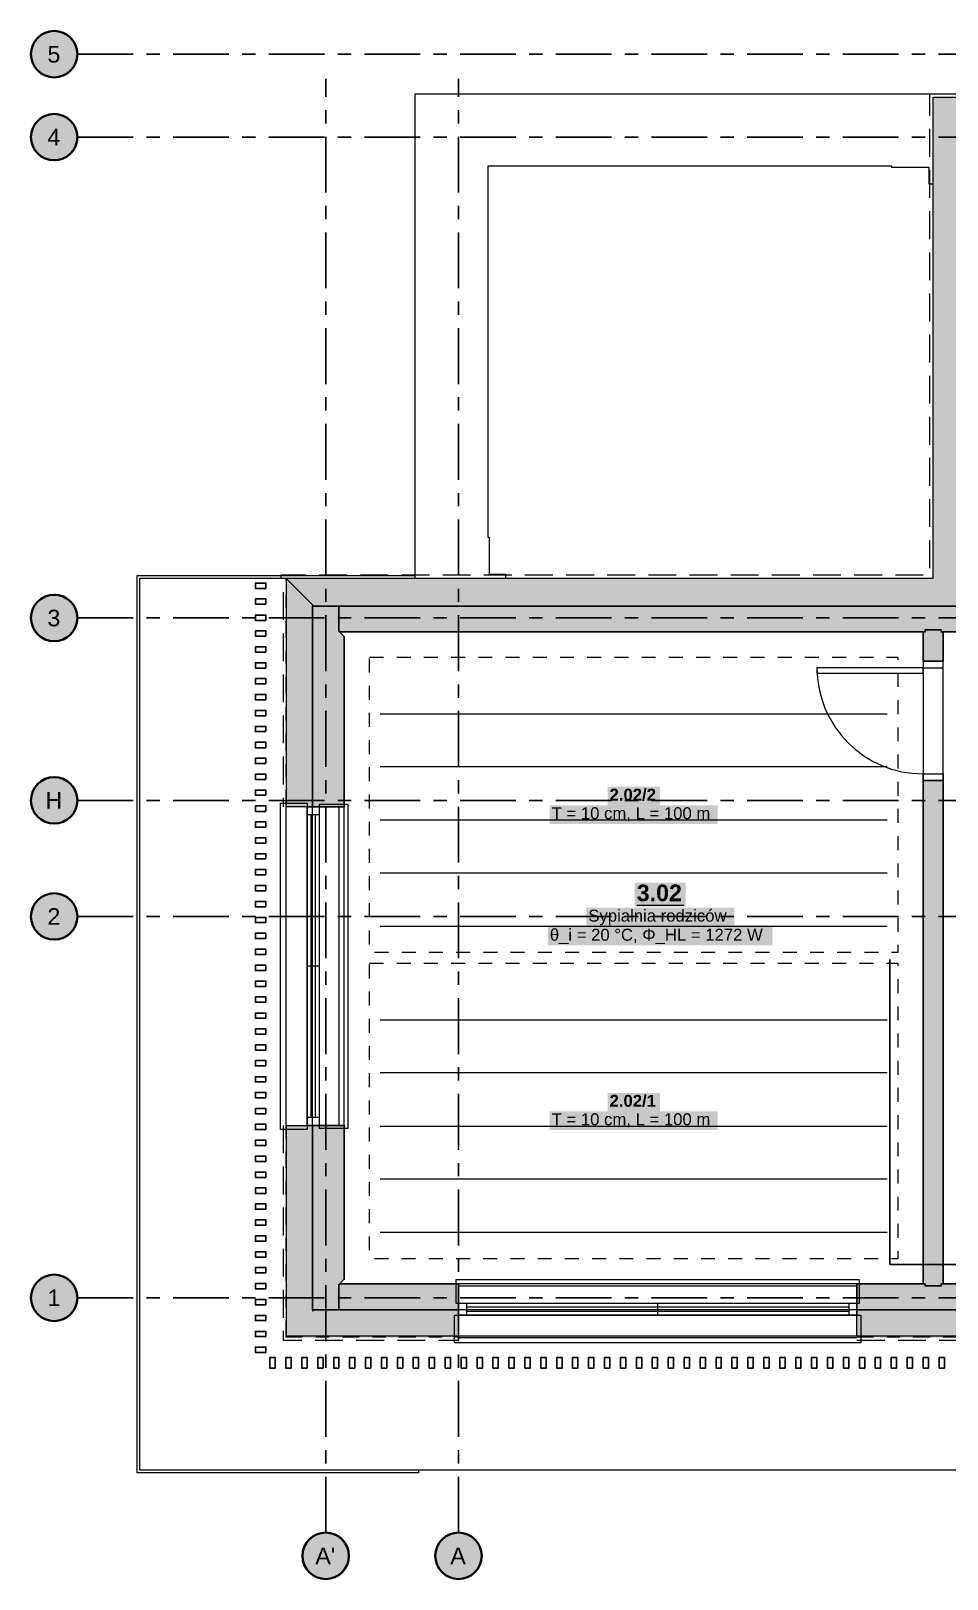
# Model space of a CAD drawing. Header units: metres. Extents: x -3.2 to 18.6, y -2.1 to 9.6.
# Drawn here: x -3.22 to 3.68, y -2.12 to 9.55 of the extents above; entities that cross this region are included whole.
import ezdxf

# ---------------------------------------------------------------- set-up
doc = ezdxf.new("R2010")
doc.units = ezdxf.units.M
for name, pattern in [('KRESKOWA', [5.25, 4.2, -1.05]), ('KRESKOWA_DROBNA', [3.15, 2.1, -1.05]), ('PUNKTOWA', [10.5, 8.4, -1.05, 0, -1.05]), ('PUNKTOWA_KROTKA', [6.3, 4.2, -1.05, 0, -1.05])]:
    doc.linetypes.add(name, pattern=pattern)
doc.layers.add('A-MASKA', color=7, linetype='Continuous', lineweight=18)
doc.layers.add('S-OPISY', color=2, linetype='Continuous', lineweight=25)
for name, color, linetype, lineweight, true_color in [('I-OSIE', 8, 'PUNKTOWA', 18, 0x7a7a7a), ('I-PODKLAD', 8, 'Continuous', 18, 0x9a9a9a), ('I-PODKLAD-SCIANY', 8, 'Continuous', 25, 0x6e6e6e), ('I-PODKLAD-WYPELN', 254, 'Continuous', 18, 0xe6e6e6), ('I-POMIESZCZENIA', 8, 'Continuous', 25, 0x4a4a4a), ('S-OGRZ', 1, 'Continuous', 25, 0xe05000)]:
    doc.layers.add(name, color=color, linetype=linetype, lineweight=lineweight, true_color=true_color)
doc.styles.add('PL_ARIAL', font='arial.ttf')
doc.styles.add('PL_ARIAL_B', font='arialbd.ttf')

msp = doc.modelspace()

# ---------------------------------------------------------------- hatches: boundary and pattern name
at = {"layer": 'A-MASKA', "true_color": 0xffffff}
for points in [[(1.123, 3.713), (1.517, 3.713), (1.517, 3.853), (1.123, 3.853)], [(0.687, 3.573), (1.953, 3.573), (1.953, 3.713), (0.687, 3.713)], [(1.328, 2.948), (1.712, 2.948), (1.712, 3.13), (1.328, 3.13)], [(0.963, 2.801), (2.077, 2.801), (2.077, 2.941), (0.963, 2.941)], [(0.673, 2.657), (2.367, 2.657), (2.367, 2.797), (0.673, 2.797)], [(1.123, 1.405), (1.517, 1.405), (1.517, 1.545), (1.123, 1.545)], [(0.687, 1.266), (1.953, 1.266), (1.953, 1.406), (0.687, 1.406)]]:
    msp.add_hatch(color=7, dxfattribs=at).paths.add_polyline_path(points)
at = {"layer": 'I-OSIE', "true_color": 0xffffff}
for points in [[(-2.87, 9.375), (-2.871, 9.398), (-2.876, 9.42), (-2.883, 9.442), (-2.893, 9.463), (-2.906, 9.482), (-2.921, 9.499), (-2.938, 9.514), (-2.958, 9.527), (-2.978, 9.537), (-3, 9.544), (-3.022, 9.549), (-3.045, 9.55), (-3.068, 9.549), (-3.09, 9.544), (-3.112, 9.537), (-3.132, 9.527), (-3.152, 9.514), (-3.169, 9.499), (-3.184, 9.482), (-3.197, 9.463), (-3.207, 9.442), (-3.214, 9.42), (-3.219, 9.398), (-3.22, 9.375), (-3.219, 9.352), (-3.214, 9.33), (-3.207, 9.308), (-3.197, 9.287), (-3.184, 9.268), (-3.169, 9.251), (-3.152, 9.236), (-3.132, 9.223), (-3.112, 9.213), (-3.09, 9.206), (-3.068, 9.201), (-3.045, 9.2), (-3.022, 9.201), (-3, 9.206), (-2.978, 9.213), (-2.958, 9.223), (-2.938, 9.236), (-2.921, 9.251), (-2.906, 9.268), (-2.893, 9.287), (-2.883, 9.308), (-2.876, 9.33), (-2.871, 9.352)], [(-2.87, 8.75), (-2.871, 8.773), (-2.876, 8.795), (-2.883, 8.817), (-2.893, 8.838), (-2.906, 8.857), (-2.921, 8.874), (-2.938, 8.889), (-2.958, 8.902), (-2.978, 8.912), (-3, 8.919), (-3.022, 8.924), (-3.045, 8.925), (-3.068, 8.924), (-3.09, 8.919), (-3.112, 8.912), (-3.132, 8.902), (-3.152, 8.889), (-3.169, 8.874), (-3.184, 8.857), (-3.197, 8.838), (-3.207, 8.817), (-3.214, 8.795), (-3.219, 8.773), (-3.22, 8.75), (-3.219, 8.727), (-3.214, 8.705), (-3.207, 8.683), (-3.197, 8.662), (-3.184, 8.643), (-3.169, 8.626), (-3.152, 8.611), (-3.132, 8.598), (-3.112, 8.588), (-3.09, 8.581), (-3.068, 8.576), (-3.045, 8.575), (-3.022, 8.576), (-3, 8.581), (-2.978, 8.588), (-2.958, 8.598), (-2.938, 8.611), (-2.921, 8.626), (-2.906, 8.643), (-2.893, 8.662), (-2.883, 8.683), (-2.876, 8.705), (-2.871, 8.727)], [(-2.87, 5.125), (-2.871, 5.148), (-2.876, 5.17), (-2.883, 5.192), (-2.893, 5.213), (-2.906, 5.232), (-2.921, 5.249), (-2.938, 5.264), (-2.958, 5.277), (-2.978, 5.287), (-3, 5.294), (-3.022, 5.299), (-3.045, 5.3), (-3.068, 5.299), (-3.09, 5.294), (-3.112, 5.287), (-3.132, 5.277), (-3.152, 5.264), (-3.169, 5.249), (-3.184, 5.232), (-3.197, 5.213), (-3.207, 5.192), (-3.214, 5.17), (-3.219, 5.148), (-3.22, 5.125), (-3.219, 5.102), (-3.214, 5.08), (-3.207, 5.058), (-3.197, 5.037), (-3.184, 5.018), (-3.169, 5.001), (-3.152, 4.986), (-3.132, 4.973), (-3.112, 4.963), (-3.09, 4.956), (-3.068, 4.951), (-3.045, 4.95), (-3.022, 4.951), (-3, 4.956), (-2.978, 4.963), (-2.958, 4.973), (-2.938, 4.986), (-2.921, 5.001), (-2.906, 5.018), (-2.893, 5.037), (-2.883, 5.058), (-2.876, 5.08), (-2.871, 5.102)], [(-2.87, 3.75), (-2.871, 3.773), (-2.876, 3.795), (-2.883, 3.817), (-2.893, 3.837), (-2.906, 3.857), (-2.921, 3.874), (-2.938, 3.889), (-2.958, 3.902), (-2.978, 3.912), (-3, 3.919), (-3.022, 3.924), (-3.045, 3.925), (-3.068, 3.924), (-3.09, 3.919), (-3.112, 3.912), (-3.132, 3.902), (-3.152, 3.889), (-3.169, 3.874), (-3.184, 3.857), (-3.197, 3.837), (-3.207, 3.817), (-3.214, 3.795), (-3.219, 3.773), (-3.22, 3.75), (-3.219, 3.727), (-3.214, 3.705), (-3.207, 3.683), (-3.197, 3.663), (-3.184, 3.643), (-3.169, 3.626), (-3.152, 3.611), (-3.132, 3.598), (-3.112, 3.588), (-3.09, 3.581), (-3.068, 3.576), (-3.045, 3.575), (-3.022, 3.576), (-3, 3.581), (-2.978, 3.588), (-2.958, 3.598), (-2.938, 3.611), (-2.921, 3.626), (-2.906, 3.643), (-2.893, 3.663), (-2.883, 3.683), (-2.876, 3.705), (-2.871, 3.727)], [(-2.87, 2.875), (-2.871, 2.898), (-2.876, 2.92), (-2.883, 2.942), (-2.893, 2.962), (-2.906, 2.982), (-2.921, 2.999), (-2.938, 3.014), (-2.958, 3.027), (-2.978, 3.037), (-3, 3.044), (-3.022, 3.049), (-3.045, 3.05), (-3.068, 3.049), (-3.09, 3.044), (-3.112, 3.037), (-3.132, 3.027), (-3.152, 3.014), (-3.169, 2.999), (-3.184, 2.982), (-3.197, 2.962), (-3.207, 2.942), (-3.214, 2.92), (-3.219, 2.898), (-3.22, 2.875), (-3.219, 2.852), (-3.214, 2.83), (-3.207, 2.808), (-3.197, 2.788), (-3.184, 2.768), (-3.169, 2.751), (-3.152, 2.736), (-3.132, 2.723), (-3.112, 2.713), (-3.09, 2.706), (-3.068, 2.701), (-3.045, 2.7), (-3.022, 2.701), (-3, 2.706), (-2.978, 2.713), (-2.958, 2.723), (-2.938, 2.736), (-2.921, 2.751), (-2.906, 2.768), (-2.893, 2.788), (-2.883, 2.808), (-2.876, 2.83), (-2.871, 2.852)], [(-2.87, 0), (-2.871, 0.023), (-2.876, 0.045), (-2.883, 0.067), (-2.893, 0.087), (-2.906, 0.107), (-2.921, 0.124), (-2.938, 0.139), (-2.958, 0.152), (-2.978, 0.162), (-3, 0.169), (-3.022, 0.174), (-3.045, 0.175), (-3.068, 0.174), (-3.09, 0.169), (-3.112, 0.162), (-3.132, 0.152), (-3.152, 0.139), (-3.169, 0.124), (-3.184, 0.107), (-3.197, 0.087), (-3.207, 0.067), (-3.214, 0.045), (-3.219, 0.023), (-3.22, 0), (-3.219, -0.023), (-3.214, -0.045), (-3.207, -0.067), (-3.197, -0.088), (-3.184, -0.107), (-3.169, -0.124), (-3.152, -0.139), (-3.132, -0.152), (-3.112, -0.162), (-3.09, -0.169), (-3.068, -0.174), (-3.045, -0.175), (-3.022, -0.174), (-3, -0.169), (-2.978, -0.162), (-2.958, -0.152), (-2.938, -0.139), (-2.921, -0.124), (-2.906, -0.107), (-2.893, -0.088), (-2.883, -0.067), (-2.876, -0.045), (-2.871, -0.023)], [(-0.825, -1.945), (-0.826, -1.922), (-0.831, -1.9), (-0.838, -1.878), (-0.848, -1.858), (-0.861, -1.838), (-0.876, -1.821), (-0.893, -1.806), (-0.913, -1.793), (-0.933, -1.783), (-0.955, -1.776), (-0.977, -1.771), (-1, -1.77), (-1.023, -1.771), (-1.045, -1.776), (-1.067, -1.783), (-1.088, -1.793), (-1.107, -1.806), (-1.124, -1.821), (-1.139, -1.838), (-1.152, -1.858), (-1.162, -1.878), (-1.169, -1.9), (-1.174, -1.922), (-1.175, -1.945), (-1.174, -1.968), (-1.169, -1.99), (-1.162, -2.012), (-1.152, -2.033), (-1.139, -2.052), (-1.124, -2.069), (-1.107, -2.084), (-1.088, -2.097), (-1.067, -2.107), (-1.045, -2.114), (-1.023, -2.119), (-1, -2.12), (-0.977, -2.119), (-0.955, -2.114), (-0.933, -2.107), (-0.913, -2.097), (-0.893, -2.084), (-0.876, -2.069), (-0.861, -2.052), (-0.848, -2.033), (-0.838, -2.012), (-0.831, -1.99), (-0.826, -1.968)], [(0.175, -1.945), (0.174, -1.922), (0.169, -1.9), (0.162, -1.878), (0.152, -1.858), (0.139, -1.838), (0.124, -1.821), (0.107, -1.806), (0.087, -1.793), (0.067, -1.783), (0.045, -1.776), (0.023, -1.771), (0, -1.77), (-0.023, -1.771), (-0.045, -1.776), (-0.067, -1.783), (-0.088, -1.793), (-0.107, -1.806), (-0.124, -1.821), (-0.139, -1.838), (-0.152, -1.858), (-0.162, -1.878), (-0.169, -1.9), (-0.174, -1.922), (-0.175, -1.945), (-0.174, -1.968), (-0.169, -1.99), (-0.162, -2.012), (-0.152, -2.033), (-0.139, -2.052), (-0.124, -2.069), (-0.107, -2.084), (-0.088, -2.097), (-0.067, -2.107), (-0.045, -2.114), (-0.023, -2.119), (0, -2.12), (0.023, -2.119), (0.045, -2.114), (0.067, -2.107), (0.087, -2.097), (0.107, -2.084), (0.124, -2.069), (0.139, -2.052), (0.152, -2.033), (0.162, -2.012), (0.169, -1.99), (0.174, -1.968)]]:
    msp.add_hatch(color=7, dxfattribs=at).paths.add_polyline_path(points)
at = {"layer": 'I-PODKLAD-WYPELN', "true_color": 0xe4e4e4}
h = msp.add_hatch(color=7, dxfattribs=at)
h.paths.add_polyline_path([(-0.86, 4.985), (-0.86, 4.985), (-0.86, 3.7), (-0.86, 3.7), (-0.86, 3.7), (-0.885, 3.7), (-0.885, 3.7), (-0.885, 3.7), (-0.885, 3.7), (-1.1, 3.7), (-1.1, 3.7), (-1.1, 3.7), (-1.1, 3.7), (-1.1, 3.7), (-1.1, 3.7), (-1.1, 3.7), (-1.1, 3.7), (-1.296, 3.7), (-1.296, 3.7), (-1.296, 3.7), (-1.296, 3.7), (-1.3, 3.7), (-1.3, 5.425), (-1.3, 5.425), (-1.3, 5.425), (-1.3, 5.425), (3.575, 5.425), (3.575, 9.05), (4.3, 9.05), (4.3, 8.84), (4.3, 8.645), (3.98, 8.645), (3.98, 5.425), (3.965, 5.425), (3.965, 5.425), (3.965, 5.425), (3.965, 5.425), (3.965, 5.425), (3.965, 5.425), (3.965, 5.425), (3.965, 5.425), (3.965, 5.425), (3.965, 5.425), (3.965, 5.425), (3.965, 5.23), (3.965, 5.23), (3.965, 5.23), (3.965, 5.23), (3.965, 5.23), (4.2, 5.23), (4.2, 5.23), (4.2, 5.23), (4.2, 5.23), (4.2, 5.23), (4.2, 5.035), (4.2, 5.035), (4.2, 5.035), (4.2, 5.02), (4.2, 5.02), (4.2, 5.02), (3.875, 5.02), (3.875, 5.02), (3.875, 5.02), (3.875, 5.02), (3.875, 5.02), (3.65, 5.02), (3.65, 5.02), (3.65, 5.02), (3.65, 4.8), (3.65, 4.8), (3.65, 4.8), (3.635, 4.8), (3.635, 4.8), (3.635, 4.8), (3.635, 4.8), (3.5, 4.8), (3.5, 4.8), (3.5, 4.8), (3.5, 4.8), (3.5, 4.8), (3.5, 5.02), (3.5, 5.02), (3.5, 5.02), (3.5, 5.02), (3.5, 5.02), (-0.895, 5.02), (-0.895, 5.02), (-0.895, 5.02), (-0.897, 5.022), (-0.885, 5.01), (-0.885, 5.01), (-0.885, 5.01), (-0.86, 4.985)])
h.paths.add_polyline_path([(3.875, 5.215), (3.875, 5.215), (3.875, 5.215), (3.875, 5.215), (3.875, 5.215), (3.875, 5.215), (3.875, 5.215), (3.875, 5.215)], flags=0)
h.paths.add_polyline_path([(3.875, 5.035), (3.875, 5.035), (3.875, 5.035)], flags=0)
h.paths.add_polyline_path([(-1.1, 5.225), (-1.1, 5.225), (-1.1, 5.225), (-1.1, 5.215), (-1.1, 5.215), (-1.1, 5.215), (-1.1, 5.215), (-1.1, 5.215), (-1.09, 5.215), (-1.09, 5.215), (-1.09, 5.215)], flags=0)
h.paths.add_polyline_path([(-0.9, 5.215), (-0.9, 5.215), (-0.9, 5.215), (-0.9, 5.215), (-0.9, 5.215), (-0.9, 5.215), (-0.9, 5.215), (-0.9, 5.215)], flags=0)
h.paths.add_polyline_path([(-1.296, 5.421), (-1.296, 5.421), (-1.296, 5.421), (-1.296, 5.421), (-1.29, 5.415)], flags=0)
h.paths.add_polyline_path([(-1.213, 5.338), (-1.116, 5.241), (-1.1, 5.225), (-1.29, 5.415)], flags=0)
h.paths.add_polyline_path([(3.785, 5.425), (3.785, 5.425), (3.785, 5.425), (3.785, 5.425)], flags=0)
h.paths.add_polyline_path([(3.785, 5.215), (3.785, 5.215), (3.785, 5.215), (3.785, 5.215)], flags=0)
msp.add_hatch(color=7, dxfattribs=at).paths.add_polyline_path([(3, -0.09), (3, 0.105), (3, 0.105), (3, 0.105), (3.5, 0.105), (3.5, 0.105), (3.5, 0.105), (3.5, 0.105), (3.5, 0.105), (3.5, 3.9), (3.5, 3.9), (3.5, 3.9), (3.5, 3.9), (3.5, 3.9), (3.635, 3.9), (3.635, 3.9), (3.635, 3.9), (3.65, 3.9), (3.65, 3.9), (3.65, 3.9), (3.65, 0.105), (3.65, 0.105), (3.65, 0.105), (4.1, 0.105), (4.1, 0.105), (4.1, 0.105), (4.1, -0.09), (4.1, -0.09), (4.1, -0.09), (4.1, -0.09), (4.1, -0.29), (4.1, -0.3), (3, -0.3), (3, -0.29), (3, -0.09), (3, -0.09), (3, -0.09)])
h = msp.add_hatch(color=7, dxfattribs=at)
h.paths.add_polyline_path([(0, 0.105), (0, 0.105), (0, -0.09), (0, -0.09), (0, -0.09), (0, -0.09), (0, -0.29), (0, -0.3), (-1.3, -0.3), (-1.3, 1.3), (-1.296, 1.3), (-1.296, 1.3), (-1.296, 1.3), (-1.296, 1.3), (-1.1, 1.3), (-1.1, 1.3), (-1.1, 1.3), (-1.1, 1.3), (-1.1, 1.3), (-1.1, 1.3), (-1.1, 1.3), (-1.1, 1.3), (-0.885, 1.3), (-0.885, 1.3), (-0.885, 1.3), (-0.86, 1.3), (-0.86, 1.3), (-0.86, 1.3), (-0.86, 0.14), (-0.86, 0.14), (-0.86, 0.14), (-0.885, 0.115), (-0.885, 0.115), (-0.885, 0.115), (-0.885, 0.115), (-0.9, 0.1), (-0.9, 0.1), (-0.895, 0.105), (-0.895, 0.105), (-0.895, 0.105), (0, 0.105)])
h.paths.add_polyline_path([(-0.9, -0.09), (-0.9, -0.09), (-0.9, -0.09), (-0.9, -0.09), (-0.9, -0.09), (-0.9, -0.09), (-0.9, -0.09), (-0.9, -0.09), (-0.9, -0.09)], flags=0)
h.paths.add_polyline_path([(-1.296, -0.296), (-1.296, -0.296), (-1.296, -0.296), (-1.296, -0.296)], flags=0)
h.paths.add_polyline_path([(-1.116, -0.116), (-1.16, -0.16), (-1.114, -0.114)], flags=0)
h.paths.add_polyline_path([(-1.1, -0.09), (-1.1, -0.09), (-1.1, -0.1), (-1.1, -0.1), (-1.1, -0.1), (-1.09, -0.09), (-1.1, -0.09), (-1.1, -0.09), (-1.1, -0.09)], flags=0)

# ---------------------------------------------------------------- linework, layer by layer
at = {"layer": 'I-OSIE', "linetype": 'PUNKTOWA', "lineweight": 25, "ltscale": 0.050066, "flags": 128}
for points in [[(-2.87, 9.375), (15.95, 9.375)], [(-2.87, 8.75), (15.95, 8.75)], [(-2.87, 5.125), (15.95, 5.125)], [(-2.87, 3.75), (15.95, 3.75)], [(-2.87, 2.875), (15.95, 2.875)], [(-2.87, 0), (15.95, 0)]]:
    msp.add_lwpolyline(points, dxfattribs=at)
at = {"layer": 'I-OSIE', "linetype": 'PUNKTOWA', "lineweight": 25, "ltscale": 0.050183, "flags": 128}
for points in [[(-1, -1.77), (-1, 9.19)], [(0, -1.77), (0, 9.19)]]:
    msp.add_lwpolyline(points, dxfattribs=at)
at = {"layer": 'I-OSIE', "linetype": 'Continuous', "lineweight": 35, "ltscale": 0.05}
for centre in [(-3.045, 9.375), (-3.045, 8.75), (-3.045, 5.125), (-3.045, 3.75), (-3.045, 2.875), (-3.045, 0), (-1, -1.945), (0, -1.945)]:
    msp.add_circle(centre, 0.175, dxfattribs=at)
at = {"layer": 'I-PODKLAD', "linetype": 'KRESKOWA', "lineweight": 13, "ltscale": 0.05, "flags": 128}
for points in [[(-1.335, 5.426), (-1.335, 5.45), (3.55, 5.45), (3.55, 9.075), (8.825, 9.075), (8.825, 5.45), (12.325, 5.45), (12.325, 5.426)], [(12.32, 3.1), (12.32, 5.425), (12.6, 5.425), (12.6, -1.3), (-2.4, -1.3), (-2.4, 5.425), (-1.32, 5.425), (-1.32, 3.7)], [(-1.32, 1.3), (-1.32, -0.32), (-0.001, -0.32)], [(3.001, -0.32), (4.099, -0.32)]]:
    msp.add_lwpolyline(points, dxfattribs=at)
at = {"layer": 'I-PODKLAD', "lineweight": 13, "ltscale": 0.05}
for points in [[(-0.325, 5.426), (-0.325, 9.075), (3.81, 9.075), (3.81, 9.05)], [(3.575, 8.395), (3.545, 8.395), (3.545, 8.52), (3.265, 8.52), (3.265, 8.53), (0.22, 8.53), (0.22, 5.735), (0.23, 5.735), (0.23, 5.455), (0.355, 5.455), (0.355, 5.426)], [(-0.3, -1.3), (-0.3, -1.32), (-2.42, -1.32), (-2.42, 5.445), (-0.326, 5.445)], [(12.325, 5.425), (12.6, 5.425), (12.6, -1.3), (-2.4, -1.3), (-2.4, 5.425), (-1.3, 5.425)], [(3.5, 4.8), (3.5, 3.901)], [(3.65, 3.901), (3.65, 4.8)], [(-1.3, 3.7), (-1.3, 1.3)], [(-1.1, 1.3), (-1.1, 3.7)], [(-0.9, 3.7), (-0.9, 1.3)], [(-0.86, 1.3), (-0.86, 3.7)], [(2.999, 0.105), (0.001, 0.105)], [(0.001, 0.09), (2.999, 0.09)], [(2.999, -0.09), (0.001, -0.09)], [(2.999, -0.29), (0.001, -0.29)], [(0.001, -0.3), (2.999, -0.3)]]:
    msp.add_lwpolyline(points, dxfattribs=at)
at = {"layer": 'I-PODKLAD', "lineweight": 18, "ltscale": 0.05}
for points in [[(3.5, 4.8), (3.5, 4.75), (3.65, 4.75), (3.65, 4.8)], [(3.5, 4.75), (2.7, 4.75), (2.7, 4.71), (3.5, 4.71)], [(3.5, 3.9), (3.5, 3.95), (3.65, 3.95), (3.65, 3.9)], [(-1.14, 3.73), (-1.14, 1.27), (-1.34, 1.27), (-1.34, 3.73)], [(-1.05, 3.7), (-1.05, 1.3), (-1.14, 1.3), (-1.14, 3.7)], [(-1.05, 3.72), (-1.05, 1.28), (-0.83, 1.28), (-0.83, 3.72)], [(-0.02, -0.04), (3.02, -0.04), (3.02, 0.135), (-0.02, 0.135)], [(0, -0.04), (3, -0.04), (3, -0.13), (0, -0.13)], [(-0.03, -0.13), (3.03, -0.13), (3.03, -0.34), (-0.03, -0.34)]]:
    msp.add_lwpolyline(points, close=True, dxfattribs=at)
for points in [[(-1.05, 3.64), (-1.14, 3.64)], [(-1.111, 3.64), (-1.111, 1.36)], [(-1.079, 3.64), (-1.079, 1.36)], [(-1.05, 2.5), (-1.14, 2.5)], [(-1.05, 1.36), (-1.14, 1.36)], [(0.06, -0.04), (0.06, -0.13)], [(0.06, -0.069), (2.94, -0.069)], [(0.06, -0.101), (2.94, -0.101)], [(1.5, -0.04), (1.5, -0.13)], [(2.94, -0.04), (2.94, -0.13)]]:
    msp.add_lwpolyline(points, dxfattribs=at)
at = {"layer": 'I-PODKLAD', "lineweight": 13, "ltscale": 0.05}
msp.add_arc((3.5, 4.75), 0.8, -180, -90, dxfattribs=at)
at = {"layer": 'I-PODKLAD-SCIANY', "lineweight": 13, "ltscale": 0.05}
msp.add_lwpolyline([(3.785, 5.215), (-1.09, 5.215), (-1.09, 5.215), (-1.09, 5.215), (-1.29, 5.415), (-1.296, 5.421), (-1.3, 5.425), (-1.3, 5.425), (-1.3, 5.425), (-1.3, 5.425), (3.575, 5.425), (3.575, 5.425), (3.575, 5.425), (3.575, 5.425), (3.575, 5.425), (3.575, 5.425), (3.575, 5.425), (3.575, 5.425), (3.575, 5.425), (3.575, 5.425), (3.575, 5.425), (3.575, 5.425), (3.575, 5.425), (3.575, 5.425), (3.575, 5.425), (3.575, 5.425), (3.575, 5.425), (3.575, 9.05), (3.575, 9.05), (3.575, 9.05), (4.3, 9.05)], dxfattribs=at)
at = {"layer": 'I-PODKLAD-SCIANY', "lineweight": 25, "ltscale": 0.05}
for points in [[(-1.45, 5.348), (-1.45, 5.388), (-1.53, 5.388), (-1.53, 5.348)], [(-1.45, 5.228), (-1.45, 5.268), (-1.53, 5.268), (-1.53, 5.228)], [(-1.45, 5.107), (-1.45, 5.147), (-1.53, 5.147), (-1.53, 5.107)], [(-1.1, 3.7), (-1.1, 5.215), (-1.1, 5.215), (-1.1, 5.215), (-1.1, 5.215), (-1.1, 5.215), (-0.9, 5.215), (-0.9, 5.215), (-0.9, 5.215), (-0.9, 5.215), (-0.9, 5.215), (-0.9, 5.025), (-0.9, 5.025), (-0.9, 5.025), (-0.9, 5.025), (-0.9, 5.025), (-0.9, 5.025), (-0.9, 5.025), (-0.9, 5.025), (-0.9, 5.025), (-0.885, 5.01), (-0.86, 4.985), (-0.86, 4.985), (-0.86, 4.985), (-0.86, 4.985), (-0.86, 3.7), (-0.86, 3.7), (-0.86, 3.7), (-0.86, 3.7), (-1.1, 3.7), (-1.1, 3.7), (-1.1, 3.7), (-1.1, 3.7)], [(-1.45, 4.987), (-1.45, 5.027), (-1.53, 5.027), (-1.53, 4.987)], [(3.5, 5.02), (3.5, 5.02), (3.5, 5.02), (3.5, 5.02), (3.5, 5.02), (3.515, 5.02), (3.515, 5.02), (3.515, 5.02), (3.515, 5.02), (3.515, 5.02), (3.515, 5.02), (3.515, 5.02), (3.515, 5.02), (3.515, 5.02), (3.515, 5.02), (3.515, 5.02), (3.515, 5.02), (3.515, 5.02), (3.515, 5.02), (3.515, 5.02), (3.515, 5.02), (3.515, 5.02), (3.515, 5.035), (3.515, 5.035), (3.515, 5.035), (3.515, 5.035), (3.515, 5.035), (3.635, 5.035), (3.635, 5.035), (3.635, 5.035), (3.635, 5.035), (3.635, 5.035), (3.635, 5.02), (3.635, 5.02), (3.635, 5.02), (3.635, 5.02), (3.635, 5.02), (3.635, 5.02), (3.635, 5.02), (3.635, 5.02), (3.635, 5.02), (3.635, 5.02), (3.635, 5.02), (3.635, 5.02), (3.635, 5.02), (3.635, 5.02), (3.635, 5.02), (3.635, 5.02), (3.635, 5.02), (3.65, 5.02), (3.65, 5.02), (3.65, 5.02), (3.65, 5.02), (3.65, 4.8), (3.65, 4.8), (3.65, 4.8), (3.5, 4.8), (3.5, 4.8), (3.5, 4.8), (3.5, 4.8), (3.5, 4.8)], [(-1.45, 4.867), (-1.45, 4.907), (-1.53, 4.907), (-1.53, 4.867)], [(-1.45, 4.747), (-1.45, 4.787), (-1.53, 4.787), (-1.53, 4.747)], [(-1.45, 4.628), (-1.45, 4.668), (-1.53, 4.668), (-1.53, 4.628)], [(-1.45, 4.508), (-1.45, 4.548), (-1.53, 4.548), (-1.53, 4.508)], [(-1.45, 4.388), (-1.45, 4.428), (-1.53, 4.428), (-1.53, 4.388)], [(-1.45, 4.268), (-1.45, 4.308), (-1.53, 4.308), (-1.53, 4.268)], [(-1.45, 4.147), (-1.45, 4.188), (-1.53, 4.188), (-1.53, 4.147)], [(-1.45, 4.027), (-1.45, 4.067), (-1.53, 4.067), (-1.53, 4.027)], [(-1.45, 3.908), (-1.45, 3.947), (-1.53, 3.947), (-1.53, 3.908)], [(3.5, 3.9), (3.5, 3.9), (3.5, 3.9), (3.5, 3.9), (3.5, 3.9), (3.65, 3.9), (3.65, 3.9), (3.65, 3.9), (3.65, 3.9), (3.65, 0.105), (3.65, 0.105), (3.65, 0.105), (3.65, 0.105), (3.635, 0.105), (3.635, 0.105), (3.635, 0.105), (3.635, 0.105), (3.635, 0.105), (3.635, 0.105), (3.635, 0.105), (3.635, 0.105), (3.635, 0.105), (3.635, 0.105), (3.635, 0.105), (3.635, 0.105), (3.635, 0.105), (3.635, 0.105), (3.635, 0.105), (3.635, 0.105), (3.635, 0.105), (3.635, 0.09), (3.635, 0.09), (3.635, 0.09), (3.635, 0.09), (3.635, 0.09), (3.515, 0.09), (3.515, 0.09), (3.515, 0.09), (3.515, 0.09), (3.515, 0.09), (3.515, 0.105), (3.515, 0.105), (3.515, 0.105), (3.515, 0.105), (3.515, 0.105), (3.515, 0.105), (3.515, 0.105), (3.515, 0.105), (3.515, 0.105), (3.515, 0.105), (3.515, 0.105), (3.515, 0.105), (3.515, 0.105), (3.515, 0.105), (3.515, 0.105), (3.515, 0.105), (3.515, 0.105), (3.5, 0.105), (3.5, 0.105), (3.5, 0.105), (3.5, 0.105), (3.5, 0.105)], [(-1.45, 3.788), (-1.45, 3.828), (-1.53, 3.828), (-1.53, 3.788)], [(-1.45, 3.667), (-1.45, 3.708), (-1.53, 3.708), (-1.53, 3.667)], [(-1.45, 3.547), (-1.45, 3.587), (-1.53, 3.587), (-1.53, 3.547)], [(-1.45, 3.428), (-1.45, 3.467), (-1.53, 3.467), (-1.53, 3.428)], [(-1.45, 3.308), (-1.45, 3.348), (-1.53, 3.348), (-1.53, 3.308)], [(-1.45, 3.188), (-1.45, 3.228), (-1.53, 3.228), (-1.53, 3.188)], [(-1.45, 3.067), (-1.45, 3.107), (-1.53, 3.107), (-1.53, 3.067)], [(-1.45, 2.947), (-1.45, 2.987), (-1.53, 2.987), (-1.53, 2.947)], [(-1.45, 2.828), (-1.45, 2.868), (-1.53, 2.868), (-1.53, 2.828)], [(-1.45, 2.708), (-1.45, 2.748), (-1.53, 2.748), (-1.53, 2.708)], [(-1.45, 2.587), (-1.45, 2.627), (-1.53, 2.627), (-1.53, 2.587)], [(-1.45, 2.467), (-1.45, 2.507), (-1.53, 2.507), (-1.53, 2.467)], [(-1.45, 2.348), (-1.45, 2.388), (-1.53, 2.388), (-1.53, 2.348)], [(-1.45, 2.228), (-1.45, 2.268), (-1.53, 2.268), (-1.53, 2.228)], [(-1.45, 2.107), (-1.45, 2.147), (-1.53, 2.147), (-1.53, 2.107)], [(-1.45, 1.988), (-1.45, 2.027), (-1.53, 2.027), (-1.53, 1.988)], [(-1.45, 1.867), (-1.45, 1.907), (-1.53, 1.907), (-1.53, 1.867)], [(-1.45, 1.748), (-1.45, 1.788), (-1.53, 1.788), (-1.53, 1.748)], [(-1.45, 1.627), (-1.45, 1.667), (-1.53, 1.667), (-1.53, 1.627)], [(-1.45, 1.508), (-1.45, 1.548), (-1.53, 1.548), (-1.53, 1.508)], [(-1.45, 1.387), (-1.45, 1.427), (-1.53, 1.427), (-1.53, 1.387)], [(-1.45, 1.268), (-1.45, 1.308), (-1.53, 1.308), (-1.53, 1.268)], [(-1.1, -0.09), (-1.1, 1.3), (-1.1, 1.3), (-1.1, 1.3), (-1.1, 1.3), (-1.1, 1.3), (-0.86, 1.3), (-0.86, 1.3), (-0.86, 1.3), (-0.86, 1.3), (-0.86, 0.14), (-0.86, 0.14), (-0.86, 0.14), (-0.86, 0.14), (-0.885, 0.115), (-0.9, 0.1), (-0.9, 0.1), (-0.9, 0.1), (-0.9, 0.1), (-0.9, 0.1), (-0.9, 0.1), (-0.9, 0.1), (-0.9, 0.1), (-0.9, 0.1), (-0.9, -0.09), (-0.9, -0.09), (-0.9, -0.09), (-0.9, -0.09), (-0.9, -0.09), (-1.1, -0.09), (-1.1, -0.09), (-1.1, -0.09), (-1.1, -0.09)], [(-1.45, 1.147), (-1.45, 1.188), (-1.53, 1.188), (-1.53, 1.147)], [(-1.45, 1.028), (-1.45, 1.067), (-1.53, 1.067), (-1.53, 1.028)], [(-1.45, 0.907), (-1.45, 0.948), (-1.53, 0.948), (-1.53, 0.907)], [(-1.45, 0.787), (-1.45, 0.828), (-1.53, 0.828), (-1.53, 0.787)], [(-1.45, 0.667), (-1.45, 0.708), (-1.53, 0.708), (-1.53, 0.667)], [(-1.45, 0.547), (-1.45, 0.588), (-1.53, 0.588), (-1.53, 0.547)], [(-1.45, 0.427), (-1.45, 0.468), (-1.53, 0.468), (-1.53, 0.427)], [(-1.45, 0.307), (-1.45, 0.347), (-1.53, 0.347), (-1.53, 0.307)], [(-1.45, 0.188), (-1.45, 0.228), (-1.53, 0.228), (-1.53, 0.188)], [(-1.45, 0.068), (-1.45, 0.107), (-1.53, 0.107), (-1.53, 0.068)], [(-0.9, -0.09), (-0.9, -0.09), (-0.9, -0.09), (-0.9, 0.1), (-0.9, 0.1), (-0.9, 0.1), (-0.9, 0.1), (-0.895, 0.105), (-0.895, 0.105), (-0.895, 0.105), (-0.895, 0.105), (-0.895, 0.105), (0, 0.105), (0, 0.105), (0, 0.105), (0, 0.105), (0, -0.09), (0, -0.09), (0, -0.09), (0, -0.09), (-0.9, -0.09)], [(-1.45, -0.052), (-1.45, -0.013), (-1.53, -0.013), (-1.53, -0.052)], [(-1.45, -0.172), (-1.45, -0.133), (-1.53, -0.133), (-1.53, -0.172)], [(-1.45, -0.292), (-1.45, -0.253), (-1.53, -0.253), (-1.53, -0.292)], [(-1.45, -0.412), (-1.45, -0.372), (-1.53, -0.372), (-1.53, -0.412)], [(-1.42, -0.45), (-1.42, -0.53), (-1.38, -0.53), (-1.38, -0.45)], [(-1.3, -0.45), (-1.3, -0.53), (-1.26, -0.53), (-1.26, -0.45)], [(-1.18, -0.45), (-1.18, -0.53), (-1.14, -0.53), (-1.14, -0.45)], [(-1.06, -0.45), (-1.06, -0.53), (-1.02, -0.53), (-1.02, -0.45)], [(-0.94, -0.45), (-0.94, -0.53), (-0.9, -0.53), (-0.9, -0.45)], [(-0.82, -0.45), (-0.82, -0.53), (-0.78, -0.53), (-0.78, -0.45)], [(-0.7, -0.45), (-0.7, -0.53), (-0.66, -0.53), (-0.66, -0.45)], [(-0.58, -0.45), (-0.58, -0.53), (-0.54, -0.53), (-0.54, -0.45)], [(-0.46, -0.45), (-0.46, -0.53), (-0.42, -0.53), (-0.42, -0.45)], [(-0.34, -0.45), (-0.34, -0.53), (-0.3, -0.53), (-0.3, -0.45)], [(-0.22, -0.45), (-0.22, -0.53), (-0.18, -0.53), (-0.18, -0.45)], [(-0.1, -0.45), (-0.1, -0.53), (-0.06, -0.53), (-0.06, -0.45)], [(0.02, -0.45), (0.02, -0.53), (0.06, -0.53), (0.06, -0.45)], [(0.14, -0.45), (0.14, -0.53), (0.18, -0.53), (0.18, -0.45)], [(0.26, -0.45), (0.26, -0.53), (0.3, -0.53), (0.3, -0.45)], [(0.38, -0.45), (0.38, -0.53), (0.42, -0.53), (0.42, -0.45)], [(0.5, -0.45), (0.5, -0.53), (0.54, -0.53), (0.54, -0.45)], [(0.62, -0.45), (0.62, -0.53), (0.66, -0.53), (0.66, -0.45)], [(0.74, -0.45), (0.74, -0.53), (0.78, -0.53), (0.78, -0.45)], [(0.86, -0.45), (0.86, -0.53), (0.9, -0.53), (0.9, -0.45)], [(0.98, -0.45), (0.98, -0.53), (1.02, -0.53), (1.02, -0.45)], [(1.1, -0.45), (1.1, -0.53), (1.14, -0.53), (1.14, -0.45)], [(1.22, -0.45), (1.22, -0.53), (1.26, -0.53), (1.26, -0.45)], [(1.34, -0.45), (1.34, -0.53), (1.38, -0.53), (1.38, -0.45)], [(1.46, -0.45), (1.46, -0.53), (1.5, -0.53), (1.5, -0.45)], [(1.58, -0.45), (1.58, -0.53), (1.62, -0.53), (1.62, -0.45)], [(1.7, -0.45), (1.7, -0.53), (1.74, -0.53), (1.74, -0.45)], [(1.82, -0.45), (1.82, -0.53), (1.86, -0.53), (1.86, -0.45)], [(1.94, -0.45), (1.94, -0.53), (1.98, -0.53), (1.98, -0.45)], [(2.06, -0.45), (2.06, -0.53), (2.1, -0.53), (2.1, -0.45)], [(2.18, -0.45), (2.18, -0.53), (2.22, -0.53), (2.22, -0.45)], [(2.3, -0.45), (2.3, -0.53), (2.34, -0.53), (2.34, -0.45)], [(2.42, -0.45), (2.42, -0.53), (2.46, -0.53), (2.46, -0.45)], [(2.54, -0.45), (2.54, -0.53), (2.58, -0.53), (2.58, -0.45)], [(2.66, -0.45), (2.66, -0.53), (2.7, -0.53), (2.7, -0.45)], [(2.78, -0.45), (2.78, -0.53), (2.82, -0.53), (2.82, -0.45)], [(2.9, -0.45), (2.9, -0.53), (2.94, -0.53), (2.94, -0.45)], [(3.02, -0.45), (3.02, -0.53), (3.06, -0.53), (3.06, -0.45)], [(3.14, -0.45), (3.14, -0.53), (3.18, -0.53), (3.18, -0.45)], [(3.26, -0.45), (3.26, -0.53), (3.3, -0.53), (3.3, -0.45)], [(3.38, -0.45), (3.38, -0.53), (3.42, -0.53), (3.42, -0.45)], [(3.5, -0.45), (3.5, -0.53), (3.54, -0.53), (3.54, -0.45)], [(3.62, -0.45), (3.62, -0.53), (3.66, -0.53), (3.66, -0.45)]]:
    msp.add_lwpolyline(points, close=True, dxfattribs=at)
at = {"layer": 'I-PODKLAD-SCIANY', "linetype": 'PUNKTOWA_KROTKA', "lineweight": 13, "ltscale": 0.03, "flags": 128}
for points in [[(-1.298, 3.7), (-1.298, 5.425)], [(-1.298, -0.3), (-1.298, 1.3)], [(-1.3, -0.295), (0, -0.295)], [(3, -0.295), (4.1, -0.295)]]:
    msp.add_lwpolyline(points, dxfattribs=at)
at = {"layer": 'I-PODKLAD-SCIANY', "lineweight": 13, "ltscale": 0.05}
for points in [[(-1.296, 5.421), (-1.296, 5.421), (-1.29, 5.415), (-1.29, 5.415), (-1.213, 5.338), (-1.116, 5.241), (-1.1, 5.225), (-1.1, 5.225), (-1.1, 5.225), (-1.1, 5.225), (-1.1, 5.225), (-1.1, 3.7), (-1.1, 3.7), (-1.1, 3.7), (-1.1, 3.7), (-1.296, 3.7), (-1.296, 3.7), (-1.296, 3.7), (-1.296, 3.7), (-1.296, 5.421)], [(-1.296, -0.296), (-1.296, -0.296), (-1.296, -0.296), (-1.296, 1.3), (-1.296, 1.3), (-1.296, 1.3), (-1.296, 1.3), (-1.1, 1.3), (-1.1, 1.3), (-1.1, 1.3), (-1.1, 1.3), (-1.1, -0.1), (-1.1, -0.1), (-1.1, -0.1), (-1.1, -0.1), (-1.1, -0.1), (-1.1, -0.1), (-1.1, -0.1), (-1.1, -0.1), (-1.1, -0.1), (-1.1, -0.1), (-1.1, -0.1), (-1.1, -0.1), (-1.1, -0.1), (-1.1, -0.1), (-1.1, -0.1), (-1.1, -0.1), (-1.1, -0.1), (-1.1, -0.1), (-1.1, -0.1), (-1.1, -0.1), (-1.1, -0.1), (-1.1, -0.1), (-1.1, -0.1), (-1.1, -0.1), (-1.1, -0.1), (-1.09, -0.09), (-1.09, -0.09), (-1.09, -0.09), (0, -0.09), (0, -0.09), (0, -0.09), (0, -0.29), (0, -0.29), (0, -0.29), (-1.29, -0.29), (-1.29, -0.29), (-1.29, -0.29), (-1.29, -0.29), (-1.29, -0.29), (-1.29, -0.29), (-1.29, -0.29), (-1.29, -0.29), (-1.29, -0.29), (-1.296, -0.296)], [(3, -0.29), (3, -0.29), (3, -0.09), (3, -0.09), (3, -0.09), (4.1, -0.09), (4.1, -0.09), (4.1, -0.09), (4.1, -0.29), (4.1, -0.29), (4.1, -0.29), (3, -0.29)]]:
    msp.add_lwpolyline(points, close=True, dxfattribs=at)
at = {"layer": 'I-PODKLAD-SCIANY', "lineweight": 25, "ltscale": 0.05}
for points in [[(4.2, 5.02), (3.635, 5.02), (3.635, 5.02), (3.635, 5.02), (3.635, 5.02), (3.635, 5.035), (3.635, 5.035), (3.635, 5.035), (3.635, 5.035), (3.635, 5.035), (3.635, 5.035), (3.635, 5.035), (3.635, 5.035), (3.635, 5.035), (3.635, 5.035), (3.635, 5.035), (3.635, 5.035), (3.635, 5.035), (3.635, 5.035), (3.635, 5.035), (3.635, 5.035), (3.635, 5.035), (3.515, 5.035), (3.515, 5.035), (3.515, 5.035), (3.515, 5.035), (3.515, 5.035), (3.515, 5.035), (3.515, 5.035), (3.515, 5.035), (3.515, 5.035), (3.515, 5.035), (3.515, 5.035), (3.515, 5.035), (3.515, 5.035), (3.515, 5.035), (3.515, 5.035), (3.515, 5.035), (3.515, 5.035), (3.515, 5.02), (3.515, 5.02), (3.515, 5.02), (-0.895, 5.02), (-0.895, 5.02), (-0.895, 5.02), (-0.9, 5.025), (-0.9, 5.025), (-0.9, 5.025), (-0.9, 5.025), (-0.9, 5.215), (-0.9, 5.215), (-0.9, 5.215), (3.785, 5.215)], [(4.1, -0.09), (3, -0.09), (3, -0.09), (3, -0.09), (3, -0.09), (3, 0.105), (3, 0.105), (3, 0.105), (3, 0.105), (3.515, 0.105), (3.515, 0.105), (3.515, 0.105), (3.515, 0.105), (3.515, 0.09), (3.515, 0.09), (3.515, 0.09), (3.515, 0.09), (3.515, 0.09), (3.515, 0.09), (3.515, 0.09), (3.515, 0.09), (3.515, 0.09), (3.515, 0.09), (3.515, 0.09), (3.515, 0.09), (3.515, 0.09), (3.515, 0.09), (3.515, 0.09), (3.515, 0.09), (3.515, 0.09), (3.635, 0.09), (3.635, 0.09), (3.635, 0.09), (3.635, 0.09), (3.635, 0.09), (3.635, 0.09), (3.635, 0.09), (3.635, 0.09), (3.635, 0.09), (3.635, 0.09), (3.635, 0.09), (3.635, 0.09), (3.635, 0.09), (3.635, 0.09), (3.635, 0.09), (3.635, 0.09), (3.635, 0.09), (3.635, 0.105), (3.635, 0.105), (3.635, 0.105), (3.635, 0.105), (4.1, 0.105)]]:
    msp.add_lwpolyline(points, dxfattribs=at)
at = {"layer": 'I-POMIESZCZENIA', "lineweight": 18, "ltscale": 0.05}
msp.add_lwpolyline([(1.343, 2.96), (1.697, 2.96)], dxfattribs=at)
at = {"layer": 'S-OGRZ', "linetype": 'KRESKOWA_DROBNA', "lineweight": 18, "ltscale": 0.05, "flags": 128}
for points in [[(-0.67, 4.83), (3.31, 4.83), (3.31, 2.602), (-0.67, 2.602)], [(-0.67, 2.522), (3.31, 2.522), (3.31, 0.295), (-0.67, 0.295)]]:
    msp.add_lwpolyline(points, close=True, dxfattribs=at)
at = {"layer": 'S-OGRZ', "linetype": 'Continuous', "lineweight": 13, "ltscale": 0.05, "true_color": 0xe59a70, "flags": 128}
for points in [[(-0.59, 4.402), (3.23, 4.402)], [(3.23, 4.002), (-0.59, 4.002)], [(-0.59, 3.602), (3.23, 3.602)], [(3.23, 3.202), (-0.59, 3.202)], [(-0.59, 2.802), (3.23, 2.802)], [(-0.59, 2.095), (3.23, 2.095)], [(3.23, 1.695), (-0.59, 1.695)], [(-0.59, 1.295), (3.23, 1.295)], [(3.23, 0.895), (-0.59, 0.895)], [(-0.59, 0.495), (3.23, 0.495)]]:
    msp.add_lwpolyline(points, dxfattribs=at)
at = {"layer": 'S-OGRZ', "lineweight": 25, "ltscale": 0.05}
for points in [[(8.35, 1.3), (8.35, 0.25), (3.25, 0.25), (3.25, 2.55)], [(8.35, 1.3), (8.35, 0.25), (3.25, 0.25)]]:
    msp.add_lwpolyline(points, dxfattribs=at)

# ---------------------------------------------------------------- texts
at = {"layer": 'I-OSIE', "style": 'PL_ARIAL'}
for s, p in [('5', (-3.096, 9.312)), ('4', (-3.096, 8.688)), ('3', (-3.096, 5.062)), ('H', (-3.111, 3.688)), ('2', (-3.096, 2.812)), ('1', (-3.096, -0.062)), ("A'", (-1.078, -2.008)), ('A', (-0.061, -2.008))]:
    msp.add_text(s, height=0.125, dxfattribs=at).set_placement(p)
at = {"layer": 'I-POMIESZCZENIA'}
for s, height, style, p in [('3.02', 0.125, 'PL_ARIAL_B', (1.343, 2.99)), ('Sypialnia rodziców', 0.09, 'PL_ARIAL', (0.978, 2.836)), ('θ_i = 20 °C, Φ_HL = 1272 W', 0.09, 'PL_ARIAL', (0.688, 2.692))]:
    msp.add_text(s, height=height, dxfattribs=dict(at, style=style)).set_placement(p)
at = {"layer": 'S-OPISY'}
for s, style, p in [('2.02/2', 'PL_ARIAL_B', (1.138, 3.748)), ('T = 10 cm, L = 100 m', 'PL_ARIAL', (0.702, 3.608)), ('2.02/1', 'PL_ARIAL_B', (1.138, 1.44)), ('T = 10 cm, L = 100 m', 'PL_ARIAL', (0.702, 1.301))]:
    msp.add_text(s, height=0.09, dxfattribs=dict(at, style=style)).set_placement(p)

doc.saveas('drawing.dxf')
